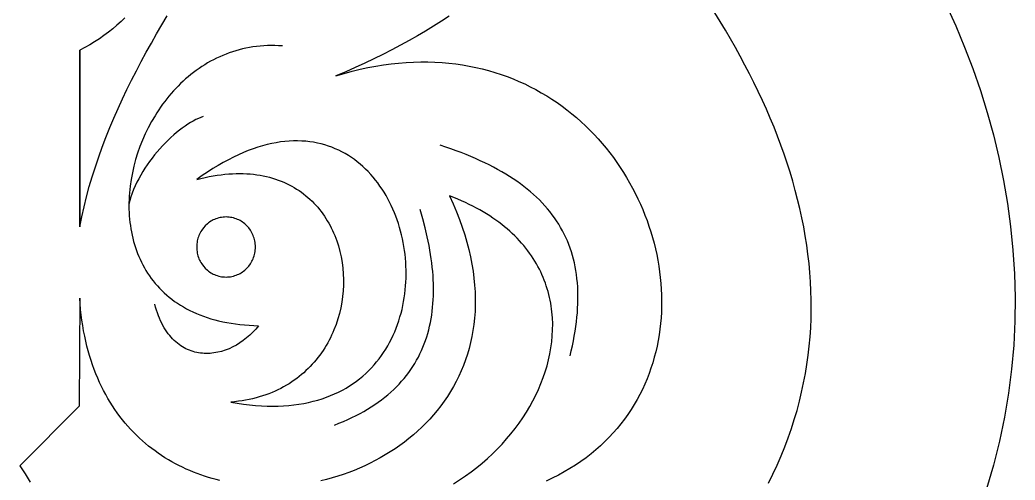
# Model space of a CAD drawing. Extents: x -5 to 96, y -47 to 131.
# Drawn here: x 46.58 to 75.69, y 63.44 to 76.91 of the extents above; entities that cross this region are included whole.
import ezdxf

# ---------------------------------------------------------------- set-up
doc = ezdxf.new("R2010")
doc.units = 0
doc.header["$MEASUREMENT"] = 0
doc.layers.add('LAYER_1', color=18, linetype='CONTINUOUS')

msp = doc.modelspace()

# ---------------------------------------------------------------- linework, layer by layer
at = {"layer": 'LAYER_1'}
for points in [[(73.674, 77.352), (73.951, 76.739), (74.21, 76.117), (74.45, 75.486), (74.671, 74.847), (74.871, 74.201), (75.051, 73.546), (75.21, 72.884), (75.348, 72.215), (75.463, 71.54), (75.555, 70.86), (75.623, 70.174), (75.667, 69.483), (75.686, 68.789), (75.68, 68.091), (75.646, 67.391), (75.585, 66.689), (75.497, 65.986), (75.38, 65.282), (75.234, 64.58), (75.058, 63.88), (74.852, 63.183)], [(49.653, 76.977), (49.538, 76.864), (49.419, 76.755), (49.296, 76.65), (49.169, 76.549), (49.039, 76.453), (48.904, 76.36), (48.766, 76.271), (48.624, 76.187), (48.478, 76.106), (48.329, 76.03), (48.329, 70.851), (48.389, 71.148), (48.456, 71.444), (48.529, 71.738), (48.609, 72.031), (48.695, 72.323), (48.786, 72.613), (48.884, 72.902), (48.987, 73.189), (49.095, 73.474), (49.209, 73.758), (49.327, 74.04), (49.45, 74.321), (49.578, 74.6), (49.709, 74.877), (49.845, 75.153), (49.985, 75.426), (50.128, 75.698), (50.275, 75.968), (50.425, 76.236), (50.577, 76.502), (50.733, 76.766), (50.891, 77.028)], [(49.653, 76.977), (49.538, 76.864), (49.419, 76.755), (49.296, 76.65), (49.169, 76.549), (49.039, 76.453), (48.904, 76.36), (48.766, 76.271), (48.624, 76.187), (48.478, 76.106), (48.329, 76.03), (48.329, 70.851), (48.389, 71.148), (48.456, 71.444), (48.529, 71.738), (48.609, 72.031), (48.695, 72.323), (48.786, 72.613), (48.884, 72.902), (48.987, 73.189), (49.095, 73.474), (49.209, 73.758), (49.327, 74.04), (49.45, 74.321), (49.578, 74.6), (49.709, 74.877), (49.845, 75.153), (49.985, 75.426), (50.128, 75.698), (50.275, 75.968), (50.425, 76.236), (50.577, 76.502), (50.733, 76.766), (50.891, 77.028)], [(59.133, 77.025), (58.908, 76.877), (58.679, 76.731), (58.445, 76.587), (58.205, 76.446), (57.961, 76.306), (57.712, 76.169), (57.458, 76.034), (57.198, 75.902), (56.934, 75.772), (56.664, 75.644), (56.389, 75.519), (56.109, 75.397), (55.824, 75.276), (56.061, 75.346), (56.296, 75.41), (56.528, 75.466), (56.758, 75.515), (56.986, 75.558), (57.212, 75.595), (57.435, 75.625), (57.655, 75.649), (57.873, 75.666), (58.089, 75.678), (58.302, 75.683), (58.512, 75.683), (58.72, 75.676), (58.925, 75.664), (59.128, 75.647), (59.328, 75.624), (59.525, 75.595), (59.72, 75.562), (59.912, 75.523), (60.101, 75.479), (60.287, 75.43), (60.47, 75.376), (60.651, 75.317), (60.828, 75.254), (61.003, 75.186), (61.174, 75.114), (61.343, 75.037), (61.508, 74.956), (61.671, 74.871), (61.83, 74.781), (61.987, 74.688), (62.14, 74.591), (62.29, 74.49), (62.437, 74.385), (62.58, 74.277), (62.721, 74.166), (62.858, 74.051), (62.991, 73.932), (63.122, 73.811), (63.249, 73.687), (63.372, 73.559), (63.492, 73.429), (63.609, 73.296), (63.722, 73.16), (63.831, 73.022), (63.937, 72.881), (64.04, 72.738), (64.139, 72.593), (64.234, 72.445), (64.325, 72.296), (64.413, 72.144), (64.497, 71.991), (64.578, 71.836), (64.654, 71.679), (64.727, 71.521), (64.795, 71.361), (64.86, 71.2), (64.921, 71.038), (64.978, 70.875), (65.032, 70.71), (65.081, 70.545), (65.126, 70.379), (65.167, 70.212), (65.204, 70.044), (65.236, 69.876), (65.265, 69.708), (65.289, 69.539), (65.31, 69.37), (65.326, 69.201), (65.337, 69.031), (65.345, 68.862), (65.348, 68.693), (65.347, 68.525), (65.341, 68.356), (65.331, 68.188), (65.317, 68.021), (65.298, 67.855), (65.274, 67.689), (65.246, 67.524), (65.214, 67.36), (65.176, 67.197), (65.135, 67.036), (65.088, 66.876), (65.037, 66.717), (64.981, 66.559), (64.921, 66.403), (64.855, 66.249), (64.785, 66.097), (64.71, 65.947), (64.63, 65.798), (64.546, 65.652), (64.456, 65.508), (64.361, 65.366), (64.262, 65.226), (64.157, 65.09), (64.048, 64.955), (63.933, 64.824), (63.813, 64.695), (63.688, 64.569), (63.558, 64.446), (63.423, 64.327), (63.283, 64.21), (63.137, 64.097), (62.986, 63.987), (62.83, 63.881), (62.668, 63.778), (62.501, 63.68), (62.329, 63.584), (62.151, 63.493), (61.968, 63.406)], [(59.133, 77.025), (58.908, 76.877), (58.679, 76.731), (58.445, 76.587), (58.205, 76.446), (57.961, 76.306), (57.712, 76.169), (57.458, 76.034), (57.198, 75.902), (56.934, 75.772), (56.664, 75.644), (56.389, 75.519), (56.109, 75.397), (55.824, 75.276), (56.061, 75.346), (56.296, 75.41), (56.528, 75.466), (56.758, 75.515), (56.986, 75.558), (57.212, 75.595), (57.435, 75.625), (57.655, 75.649), (57.873, 75.666), (58.089, 75.678), (58.302, 75.683), (58.512, 75.683), (58.72, 75.676), (58.925, 75.664), (59.128, 75.647), (59.328, 75.624), (59.525, 75.595), (59.72, 75.562), (59.912, 75.523), (60.101, 75.479), (60.287, 75.43), (60.47, 75.376), (60.651, 75.317), (60.828, 75.254), (61.003, 75.186), (61.174, 75.114), (61.343, 75.037), (61.508, 74.956), (61.671, 74.871), (61.83, 74.781), (61.987, 74.688), (62.14, 74.591), (62.29, 74.49), (62.437, 74.385), (62.58, 74.277), (62.721, 74.166), (62.858, 74.051), (62.991, 73.932), (63.122, 73.811), (63.249, 73.687), (63.372, 73.559), (63.492, 73.429), (63.609, 73.296), (63.722, 73.16), (63.831, 73.022), (63.937, 72.881), (64.04, 72.738), (64.139, 72.593), (64.234, 72.445), (64.325, 72.296), (64.413, 72.144), (64.497, 71.991), (64.578, 71.836), (64.654, 71.679), (64.727, 71.521), (64.795, 71.361), (64.86, 71.2), (64.921, 71.038), (64.978, 70.875), (65.032, 70.71), (65.081, 70.545), (65.126, 70.379), (65.167, 70.212), (65.204, 70.044), (65.236, 69.876), (65.265, 69.708), (65.289, 69.539), (65.31, 69.37), (65.326, 69.201), (65.337, 69.031), (65.345, 68.862), (65.348, 68.693), (65.347, 68.525), (65.341, 68.356), (65.331, 68.188), (65.317, 68.021), (65.298, 67.855), (65.274, 67.689), (65.246, 67.524), (65.214, 67.36), (65.176, 67.197), (65.135, 67.036), (65.088, 66.876), (65.037, 66.717), (64.981, 66.559), (64.921, 66.403), (64.855, 66.249), (64.785, 66.097), (64.71, 65.947), (64.63, 65.798), (64.546, 65.652), (64.456, 65.508), (64.361, 65.366), (64.262, 65.226), (64.157, 65.09), (64.048, 64.955), (63.933, 64.824), (63.813, 64.695), (63.688, 64.569), (63.558, 64.446), (63.423, 64.327), (63.283, 64.21), (63.137, 64.097), (62.986, 63.987), (62.83, 63.881), (62.668, 63.778), (62.501, 63.68), (62.329, 63.584), (62.151, 63.493), (61.968, 63.406)], [(68.471, 63.35), (68.602, 63.615), (68.725, 63.881), (68.841, 64.147), (68.949, 64.414), (69.049, 64.681), (69.143, 64.948), (69.229, 65.216), (69.308, 65.483), (69.38, 65.752), (69.444, 66.02), (69.502, 66.288), (69.553, 66.557), (69.598, 66.826), (69.635, 67.095), (69.666, 67.364), (69.69, 67.633), (69.708, 67.902), (69.72, 68.171), (69.725, 68.44), (69.724, 68.709), (69.717, 68.978), (69.704, 69.247), (69.685, 69.516), (69.66, 69.784), (69.629, 70.052), (69.593, 70.321), (69.551, 70.588), (69.503, 70.856), (69.45, 71.123), (69.391, 71.39), (69.327, 71.657), (69.258, 71.923), (69.184, 72.188), (69.105, 72.454), (69.02, 72.719), (68.931, 72.983), (68.837, 73.247), (68.738, 73.51), (68.635, 73.772), (68.527, 74.034), (68.414, 74.296), (68.297, 74.557), (68.176, 74.817), (68.05, 75.076), (67.92, 75.334), (67.786, 75.592), (67.649, 75.849), (67.507, 76.105), (67.361, 76.361), (67.212, 76.615), (67.058, 76.868), (66.902, 77.121)], [(68.471, 63.35), (68.602, 63.615), (68.725, 63.881), (68.841, 64.147), (68.949, 64.414), (69.049, 64.681), (69.143, 64.948), (69.229, 65.216), (69.308, 65.483), (69.38, 65.752), (69.444, 66.02), (69.502, 66.288), (69.553, 66.557), (69.598, 66.826), (69.635, 67.095), (69.666, 67.364), (69.69, 67.633), (69.708, 67.902), (69.72, 68.171), (69.725, 68.44), (69.724, 68.709), (69.717, 68.978), (69.704, 69.247), (69.685, 69.516), (69.66, 69.784), (69.629, 70.052), (69.593, 70.321), (69.551, 70.588), (69.503, 70.856), (69.45, 71.123), (69.391, 71.39), (69.327, 71.657), (69.258, 71.923), (69.184, 72.188), (69.105, 72.454), (69.02, 72.719), (68.931, 72.983), (68.837, 73.247), (68.738, 73.51), (68.635, 73.772), (68.527, 74.034), (68.414, 74.296), (68.297, 74.557), (68.176, 74.817), (68.05, 75.076), (67.92, 75.334), (67.786, 75.592), (67.649, 75.849), (67.507, 76.105), (67.361, 76.361), (67.212, 76.615), (67.058, 76.868), (66.902, 77.121)], [(48.329, 70.87), (48.329, 76.03)], [(54.255, 76.151), (54.144, 76.158), (54.034, 76.162), (53.925, 76.163), (53.817, 76.161), (53.71, 76.156), (53.604, 76.147), (53.499, 76.136), (53.396, 76.122), (53.293, 76.106), (53.192, 76.086), (53.092, 76.064), (52.993, 76.039), (52.895, 76.011), (52.798, 75.981), (52.703, 75.948), (52.608, 75.912), (52.515, 75.875), (52.424, 75.834), (52.333, 75.792), (52.244, 75.747), (52.156, 75.7), (52.069, 75.651), (51.984, 75.599), (51.9, 75.546), (51.818, 75.49), (51.737, 75.433), (51.657, 75.373), (51.579, 75.311), (51.502, 75.248), (51.426, 75.183), (51.352, 75.116), (51.28, 75.048), (51.209, 74.977), (51.139, 74.905), (51.071, 74.832), (51.005, 74.757), (50.94, 74.681), (50.877, 74.603), (50.815, 74.524), (50.755, 74.443), (50.696, 74.361), (50.639, 74.278), (50.584, 74.194), (50.531, 74.109), (50.428, 73.935), (50.333, 73.757), (50.245, 73.576), (50.164, 73.392), (50.09, 73.205), (50.023, 73.016), (49.964, 72.824), (49.912, 72.631), (49.868, 72.437), (49.832, 72.243), (49.804, 72.048), (49.793, 71.95), (49.784, 71.853), (49.777, 71.755), (49.772, 71.658), (49.769, 71.561), (49.769, 71.464), (49.77, 71.368), (49.774, 71.272), (49.779, 71.176), (49.787, 71.081), (49.797, 70.986), (49.81, 70.891), (49.824, 70.798), (49.841, 70.705), (49.86, 70.613), (49.881, 70.521), (49.904, 70.43), (49.93, 70.34), (49.958, 70.251), (49.988, 70.163), (50.021, 70.076), (50.056, 69.99), (50.093, 69.905), (50.133, 69.821), (50.175, 69.738), (50.22, 69.657), (50.267, 69.577), (50.316, 69.498), (50.368, 69.421), (50.422, 69.345), (50.479, 69.27), (50.539, 69.197), (50.6, 69.126), (50.665, 69.056), (50.732, 68.988), (50.801, 68.921), (50.874, 68.857), (50.948, 68.794), (51.026, 68.733), (51.105, 68.674), (51.188, 68.617), (51.273, 68.562), (51.361, 68.509), (51.452, 68.458), (51.545, 68.41), (51.641, 68.363), (51.74, 68.319), (51.842, 68.277), (51.946, 68.238), (52.053, 68.2), (52.163, 68.166), (52.276, 68.134), (52.391, 68.104), (52.51, 68.077), (52.631, 68.053), (52.755, 68.031), (52.882, 68.013), (53.012, 67.996), (53.145, 67.983), (53.281, 67.973), (53.419, 67.966), (53.561, 67.961), (53.48, 67.864), (53.395, 67.771), (53.305, 67.684), (53.211, 67.602), (53.114, 67.527), (53.013, 67.457), (52.91, 67.394), (52.804, 67.338), (52.696, 67.288), (52.587, 67.246), (52.476, 67.21), (52.365, 67.183), (52.253, 67.163), (52.196, 67.156), (52.14, 67.151), (52.084, 67.149), (52.028, 67.148), (51.972, 67.15), (51.917, 67.153), (51.861, 67.159), (51.806, 67.167), (51.752, 67.177), (51.697, 67.19), (51.643, 67.205), (51.59, 67.222), (51.537, 67.242), (51.485, 67.264), (51.433, 67.288), (51.382, 67.315), (51.331, 67.344), (51.282, 67.376), (51.233, 67.411), (51.185, 67.448), (51.138, 67.487), (51.092, 67.53), (51.047, 67.575), (51.003, 67.622), (50.96, 67.673), (50.918, 67.726), (50.878, 67.782), (50.839, 67.84), (50.8, 67.902), (50.764, 67.966), (50.728, 68.034), (50.694, 68.104), (50.662, 68.177), (50.631, 68.253), (50.602, 68.333), (50.574, 68.415), (50.548, 68.5), (50.523, 68.589)], [(51.942, 74.082), (51.872, 74.058), (51.799, 74.028), (51.725, 73.993), (51.648, 73.953), (51.57, 73.908), (51.49, 73.858), (51.41, 73.803), (51.328, 73.745), (51.246, 73.682), (51.163, 73.615), (51.081, 73.544), (50.998, 73.47), (50.916, 73.392), (50.835, 73.312), (50.754, 73.228), (50.675, 73.141), (50.597, 73.052), (50.521, 72.96), (50.446, 72.866), (50.374, 72.77), (50.304, 72.671), (50.237, 72.572), (50.173, 72.471), (50.112, 72.368), (50.054, 72.264), (50.001, 72.16), (49.951, 72.054), (49.905, 71.949), (49.864, 71.842), (49.827, 71.736), (49.795, 71.629), (49.769, 71.523)], [(62.67, 67.081), (62.706, 67.228), (62.738, 67.373), (62.768, 67.517), (62.794, 67.658), (62.818, 67.798), (62.839, 67.936), (62.856, 68.072), (62.871, 68.207), (62.883, 68.339), (62.892, 68.47), (62.899, 68.599), (62.902, 68.727), (62.902, 68.853), (62.899, 68.977), (62.894, 69.099), (62.885, 69.22), (62.873, 69.339), (62.859, 69.457), (62.841, 69.572), (62.82, 69.686), (62.797, 69.799), (62.77, 69.91), (62.741, 70.019), (62.708, 70.127), (62.672, 70.233), (62.634, 70.338), (62.592, 70.441), (62.548, 70.542), (62.5, 70.642), (62.449, 70.74), (62.395, 70.837), (62.338, 70.932), (62.278, 71.026), (62.215, 71.118), (62.149, 71.209), (62.08, 71.299), (62.008, 71.386), (61.933, 71.473), (61.854, 71.558), (61.773, 71.641), (61.688, 71.724), (61.601, 71.804), (61.51, 71.884), (61.416, 71.961), (61.319, 72.038), (61.219, 72.113), (61.116, 72.187), (61.009, 72.259), (60.9, 72.331), (60.787, 72.4), (60.671, 72.469), (60.552, 72.536), (60.43, 72.602), (60.305, 72.666), (60.176, 72.73), (60.044, 72.791), (59.909, 72.852), (59.771, 72.912), (59.63, 72.97), (59.486, 73.027), (59.338, 73.083), (59.187, 73.137), (59.033, 73.191), (58.876, 73.243)], [(62.67, 67.081), (62.706, 67.228), (62.738, 67.373), (62.768, 67.517), (62.794, 67.658), (62.818, 67.798), (62.839, 67.936), (62.856, 68.072), (62.871, 68.207), (62.883, 68.339), (62.892, 68.47), (62.899, 68.599), (62.902, 68.727), (62.902, 68.853), (62.899, 68.977), (62.894, 69.099), (62.885, 69.22), (62.873, 69.339), (62.859, 69.457), (62.841, 69.572), (62.82, 69.686), (62.797, 69.799), (62.77, 69.91), (62.741, 70.019), (62.708, 70.127), (62.672, 70.233), (62.634, 70.338), (62.592, 70.441), (62.548, 70.542), (62.5, 70.642), (62.449, 70.74), (62.395, 70.837), (62.338, 70.932), (62.278, 71.026), (62.215, 71.118), (62.149, 71.209), (62.08, 71.299), (62.008, 71.386), (61.933, 71.473), (61.854, 71.558), (61.773, 71.641), (61.688, 71.724), (61.601, 71.804), (61.51, 71.884), (61.416, 71.961), (61.319, 72.038), (61.219, 72.113), (61.116, 72.187), (61.009, 72.259), (60.9, 72.331), (60.787, 72.4), (60.671, 72.469), (60.552, 72.536), (60.43, 72.602), (60.305, 72.666), (60.176, 72.73), (60.044, 72.791), (59.909, 72.852), (59.771, 72.912), (59.63, 72.97), (59.486, 73.027), (59.338, 73.083), (59.187, 73.137), (59.033, 73.191), (58.876, 73.243)], [(59.264, 63.336), (59.441, 63.447), (59.613, 63.563), (59.78, 63.684), (59.943, 63.809), (60.101, 63.939), (60.254, 64.073), (60.402, 64.211), (60.545, 64.352), (60.683, 64.497), (60.815, 64.645), (60.942, 64.797), (61.063, 64.951), (61.179, 65.108), (61.289, 65.268), (61.393, 65.43), (61.49, 65.594), (61.582, 65.761), (61.667, 65.929), (61.746, 66.098), (61.819, 66.269), (61.885, 66.442), (61.944, 66.615), (61.996, 66.789), (62.042, 66.964), (62.08, 67.139), (62.111, 67.315), (62.135, 67.491), (62.151, 67.666), (62.16, 67.841), (62.162, 68.016), (62.155, 68.19), (62.141, 68.363), (62.131, 68.45), (62.119, 68.536), (62.104, 68.621), (62.088, 68.706), (62.07, 68.791), (62.05, 68.876), (62.027, 68.96), (62.003, 69.044), (61.976, 69.127), (61.948, 69.209), (61.917, 69.292), (61.884, 69.373), (61.849, 69.455), (61.811, 69.535), (61.772, 69.615), (61.73, 69.694), (61.686, 69.773), (61.64, 69.851), (61.592, 69.928), (61.541, 70.005), (61.488, 70.081), (61.433, 70.156), (61.376, 70.23), (61.316, 70.304), (61.254, 70.376), (61.189, 70.448), (61.122, 70.519), (61.053, 70.589), (60.981, 70.658), (60.907, 70.726), (60.831, 70.793), (60.752, 70.859), (60.671, 70.924), (60.587, 70.988), (60.501, 71.051), (60.412, 71.112), (60.321, 71.173), (60.227, 71.233), (60.131, 71.291), (60.032, 71.348), (59.931, 71.404), (59.827, 71.459), (59.72, 71.512), (59.611, 71.564), (59.499, 71.615), (59.385, 71.664), (59.268, 71.712), (59.148, 71.759), (59.253, 71.527), (59.349, 71.298), (59.437, 71.071), (59.517, 70.847), (59.589, 70.625), (59.653, 70.406), (59.709, 70.19), (59.758, 69.977), (59.8, 69.766), (59.833, 69.559), (59.86, 69.354), (59.88, 69.151), (59.893, 68.952), (59.899, 68.756), (59.898, 68.563), (59.891, 68.372), (59.877, 68.185), (59.857, 68), (59.831, 67.819), (59.799, 67.641), (59.76, 67.465), (59.717, 67.293), (59.667, 67.125), (59.612, 66.959), (59.551, 66.796), (59.486, 66.637), (59.415, 66.481), (59.339, 66.329), (59.258, 66.179), (59.173, 66.033), (59.083, 65.891), (58.988, 65.751), (58.89, 65.616), (58.786, 65.483), (58.679, 65.355), (58.568, 65.229), (58.453, 65.108), (58.334, 64.989), (58.212, 64.875), (58.087, 64.764), (57.958, 64.657), (57.825, 64.553), (57.69, 64.453), (57.552, 64.357), (57.411, 64.265), (57.267, 64.177), (57.121, 64.092), (56.973, 64.011), (56.822, 63.934), (56.669, 63.861), (56.514, 63.792), (56.357, 63.727), (56.198, 63.666), (56.038, 63.609), (55.876, 63.556), (55.713, 63.507), (55.549, 63.462), (55.383, 63.421)], [(59.264, 63.336), (59.441, 63.447), (59.613, 63.563), (59.78, 63.684), (59.943, 63.809), (60.101, 63.939), (60.254, 64.073), (60.402, 64.211), (60.545, 64.352), (60.683, 64.497), (60.815, 64.645), (60.942, 64.797), (61.063, 64.951), (61.179, 65.108), (61.289, 65.268), (61.393, 65.43), (61.49, 65.594), (61.582, 65.761), (61.667, 65.929), (61.746, 66.098), (61.819, 66.269), (61.885, 66.442), (61.944, 66.615), (61.996, 66.789), (62.042, 66.964), (62.08, 67.139), (62.111, 67.315), (62.135, 67.491), (62.151, 67.666), (62.16, 67.841), (62.162, 68.016), (62.155, 68.19), (62.141, 68.363), (62.131, 68.45), (62.119, 68.536), (62.104, 68.621), (62.088, 68.706), (62.07, 68.791), (62.05, 68.876), (62.027, 68.96), (62.003, 69.044), (61.976, 69.127), (61.948, 69.209), (61.917, 69.292), (61.884, 69.373), (61.849, 69.455), (61.811, 69.535), (61.772, 69.615), (61.73, 69.694), (61.686, 69.773), (61.64, 69.851), (61.592, 69.928), (61.541, 70.005), (61.488, 70.081), (61.433, 70.156), (61.376, 70.23), (61.316, 70.304), (61.254, 70.376), (61.189, 70.448), (61.122, 70.519), (61.053, 70.589), (60.981, 70.658), (60.907, 70.726), (60.831, 70.793), (60.752, 70.859), (60.671, 70.924), (60.587, 70.988), (60.501, 71.051), (60.412, 71.112), (60.321, 71.173), (60.227, 71.233), (60.131, 71.291), (60.032, 71.348), (59.931, 71.404), (59.827, 71.459), (59.72, 71.512), (59.611, 71.564), (59.499, 71.615), (59.385, 71.664), (59.268, 71.712), (59.148, 71.759), (59.253, 71.527), (59.349, 71.298), (59.437, 71.071), (59.517, 70.847), (59.589, 70.625), (59.653, 70.406), (59.709, 70.19), (59.758, 69.977), (59.8, 69.766), (59.833, 69.559), (59.86, 69.354), (59.88, 69.151), (59.893, 68.952), (59.899, 68.756), (59.898, 68.563), (59.891, 68.372), (59.877, 68.185), (59.857, 68), (59.831, 67.819), (59.799, 67.641), (59.76, 67.465), (59.717, 67.293), (59.667, 67.125), (59.612, 66.959), (59.551, 66.796), (59.486, 66.637), (59.415, 66.481), (59.339, 66.329), (59.258, 66.179), (59.173, 66.033), (59.083, 65.891), (58.988, 65.751), (58.89, 65.616), (58.786, 65.483), (58.679, 65.355), (58.568, 65.229), (58.453, 65.108), (58.334, 64.989), (58.212, 64.875), (58.087, 64.764), (57.958, 64.657), (57.825, 64.553), (57.69, 64.453), (57.552, 64.357), (57.411, 64.265), (57.267, 64.177), (57.121, 64.092), (56.973, 64.011), (56.822, 63.934), (56.669, 63.861), (56.514, 63.792), (56.357, 63.727), (56.198, 63.666), (56.038, 63.609), (55.876, 63.556), (55.713, 63.507), (55.549, 63.462), (55.383, 63.421)], [(55.776, 65.052), (55.91, 65.104), (56.04, 65.158), (56.167, 65.214), (56.291, 65.271), (56.411, 65.33), (56.527, 65.391), (56.64, 65.453), (56.75, 65.518), (56.857, 65.584), (56.96, 65.651), (57.06, 65.72), (57.157, 65.791), (57.25, 65.864), (57.341, 65.938), (57.428, 66.014), (57.512, 66.091), (57.592, 66.17), (57.67, 66.251), (57.745, 66.333), (57.816, 66.416), (57.885, 66.501), (57.95, 66.588), (58.013, 66.676), (58.072, 66.765), (58.129, 66.856), (58.182, 66.948), (58.233, 67.042), (58.281, 67.137), (58.326, 67.234), (58.368, 67.332), (58.407, 67.431), (58.444, 67.531), (58.478, 67.633), (58.509, 67.736), (58.537, 67.841), (58.563, 67.947), (58.586, 68.054), (58.606, 68.162), (58.624, 68.271), (58.639, 68.382), (58.651, 68.494), (58.661, 68.607), (58.669, 68.721), (58.674, 68.836), (58.676, 68.953), (58.677, 69.07), (58.674, 69.189), (58.669, 69.309), (58.662, 69.43), (58.653, 69.551), (58.641, 69.674), (58.627, 69.798), (58.61, 69.923), (58.592, 70.049), (58.571, 70.176), (58.548, 70.304), (58.495, 70.562), (58.433, 70.825), (58.364, 71.09), (58.286, 71.359)], [(55.776, 65.052), (55.91, 65.104), (56.04, 65.158), (56.167, 65.214), (56.291, 65.271), (56.411, 65.33), (56.527, 65.391), (56.64, 65.453), (56.75, 65.518), (56.857, 65.584), (56.96, 65.651), (57.06, 65.72), (57.157, 65.791), (57.25, 65.864), (57.341, 65.938), (57.428, 66.014), (57.512, 66.091), (57.592, 66.17), (57.67, 66.251), (57.745, 66.333), (57.816, 66.416), (57.885, 66.501), (57.95, 66.588), (58.013, 66.676), (58.072, 66.765), (58.129, 66.856), (58.182, 66.948), (58.233, 67.042), (58.281, 67.137), (58.326, 67.234), (58.368, 67.332), (58.407, 67.431), (58.444, 67.531), (58.478, 67.633), (58.509, 67.736), (58.537, 67.841), (58.563, 67.947), (58.586, 68.054), (58.606, 68.162), (58.624, 68.271), (58.639, 68.382), (58.651, 68.494), (58.661, 68.607), (58.669, 68.721), (58.674, 68.836), (58.676, 68.953), (58.677, 69.07), (58.674, 69.189), (58.669, 69.309), (58.662, 69.43), (58.653, 69.551), (58.641, 69.674), (58.627, 69.798), (58.61, 69.923), (58.592, 70.049), (58.571, 70.176), (58.548, 70.304), (58.495, 70.562), (58.433, 70.825), (58.364, 71.09), (58.286, 71.359)], [(52.43, 63.427), (52.317, 63.455), (52.205, 63.486), (52.093, 63.519), (51.982, 63.555), (51.872, 63.592), (51.762, 63.632), (51.654, 63.674), (51.546, 63.719), (51.44, 63.766), (51.334, 63.815), (51.23, 63.867), (51.126, 63.92), (51.024, 63.977), (50.923, 64.035), (50.823, 64.097), (50.724, 64.16), (50.627, 64.226), (50.531, 64.294), (50.437, 64.365), (50.344, 64.438), (50.252, 64.514), (50.162, 64.592), (50.074, 64.672), (49.987, 64.755), (49.902, 64.84), (49.819, 64.928), (49.737, 65.019), (49.657, 65.112), (49.579, 65.207), (49.503, 65.305), (49.429, 65.406), (49.357, 65.509), (49.287, 65.614), (49.219, 65.722), (49.153, 65.833), (49.089, 65.947), (49.027, 66.062), (48.968, 66.181), (48.91, 66.302), (48.856, 66.426), (48.803, 66.552), (48.753, 66.681), (48.705, 66.813), (48.66, 66.947), (48.618, 67.084), (48.578, 67.224), (48.54, 67.366), (48.506, 67.511), (48.474, 67.659), (48.444, 67.81), (48.418, 67.963), (48.394, 68.119), (48.373, 68.277), (48.356, 68.439), (48.341, 68.603), (48.329, 68.77), (48.316, 65.605), (46.58, 63.86), (46.732, 63.623), (46.882, 63.38)], [(52.43, 63.427), (52.317, 63.455), (52.205, 63.486), (52.093, 63.519), (51.982, 63.555), (51.872, 63.592), (51.762, 63.632), (51.654, 63.674), (51.546, 63.719), (51.44, 63.766), (51.334, 63.815), (51.23, 63.867), (51.126, 63.92), (51.024, 63.977), (50.923, 64.035), (50.823, 64.097), (50.724, 64.16), (50.627, 64.226), (50.531, 64.294), (50.437, 64.365), (50.344, 64.438), (50.252, 64.514), (50.162, 64.592), (50.074, 64.672), (49.987, 64.755), (49.902, 64.84), (49.819, 64.928), (49.737, 65.019), (49.657, 65.112), (49.579, 65.207), (49.503, 65.305), (49.429, 65.406), (49.357, 65.509), (49.287, 65.614), (49.219, 65.722), (49.153, 65.833), (49.089, 65.947), (49.027, 66.062), (48.968, 66.181), (48.91, 66.302), (48.856, 66.426), (48.803, 66.552), (48.753, 66.681), (48.705, 66.813), (48.66, 66.947), (48.618, 67.084), (48.578, 67.224), (48.54, 67.366), (48.506, 67.511), (48.474, 67.659), (48.444, 67.81), (48.418, 67.963), (48.394, 68.119), (48.373, 68.277), (48.356, 68.439), (48.341, 68.603), (48.329, 68.77), (48.316, 65.605), (46.58, 63.86), (46.732, 63.623), (46.882, 63.38)]]:
    msp.add_lwpolyline(points, dxfattribs=at)
for points in [[(52.749, 65.726), (52.936, 65.694), (53.118, 65.667), (53.297, 65.645), (53.472, 65.628), (53.644, 65.616), (53.812, 65.609), (53.976, 65.607), (54.137, 65.609), (54.293, 65.616), (54.447, 65.627), (54.596, 65.643), (54.742, 65.663), (54.885, 65.687), (55.024, 65.715), (55.159, 65.747), (55.291, 65.783), (55.42, 65.823), (55.545, 65.866), (55.666, 65.914), (55.784, 65.964), (55.899, 66.018), (56.01, 66.076), (56.118, 66.136), (56.222, 66.2), (56.323, 66.267), (56.421, 66.337), (56.515, 66.41), (56.606, 66.485), (56.694, 66.564), (56.779, 66.644), (56.86, 66.728), (56.938, 66.813), (57.012, 66.901), (57.084, 66.992), (57.152, 67.084), (57.217, 67.179), (57.279, 67.275), (57.338, 67.373), (57.393, 67.473), (57.446, 67.575), (57.495, 67.679), (57.542, 67.783), (57.585, 67.89), (57.625, 67.997), (57.662, 68.106), (57.696, 68.216), (57.727, 68.327), (57.755, 68.438), (57.78, 68.551), (57.802, 68.665), (57.822, 68.779), (57.838, 68.893), (57.851, 69.008), (57.862, 69.124), (57.869, 69.24), (57.874, 69.356), (57.876, 69.472), (57.875, 69.588), (57.871, 69.704), (57.865, 69.82), (57.855, 69.936), (57.843, 70.051), (57.828, 70.166), (57.811, 70.28), (57.79, 70.393), (57.767, 70.506), (57.742, 70.618), (57.713, 70.73), (57.682, 70.84), (57.649, 70.949), (57.613, 71.057), (57.574, 71.163), (57.532, 71.269), (57.488, 71.372), (57.442, 71.475), (57.393, 71.575), (57.341, 71.674), (57.287, 71.771), (57.23, 71.866), (57.171, 71.959), (57.11, 72.05), (57.046, 72.139), (56.979, 72.225), (56.911, 72.309), (56.84, 72.391), (56.766, 72.47), (56.69, 72.546), (56.612, 72.62), (56.531, 72.691), (56.448, 72.758), (56.363, 72.823), (56.276, 72.885), (56.186, 72.943), (56.094, 72.998), (56, 73.05), (55.904, 73.098), (55.805, 73.143), (55.705, 73.184), (55.602, 73.221), (55.497, 73.254), (55.39, 73.283), (55.28, 73.309), (55.169, 73.33), (55.055, 73.347), (54.94, 73.359), (54.822, 73.367), (54.703, 73.371), (54.581, 73.37), (54.458, 73.364), (54.332, 73.354), (54.205, 73.339), (54.075, 73.318), (53.944, 73.293), (53.811, 73.262), (53.675, 73.227), (53.538, 73.185), (53.399, 73.139), (53.258, 73.087), (53.116, 73.029), (52.971, 72.966), (52.825, 72.896), (52.677, 72.821), (52.527, 72.74), (52.376, 72.653), (52.222, 72.559), (52.067, 72.46), (51.911, 72.354), (51.752, 72.241), (51.876, 72.272), (51.997, 72.3), (52.116, 72.325), (52.234, 72.347), (52.35, 72.366), (52.465, 72.381), (52.577, 72.394), (52.688, 72.403), (52.797, 72.41), (52.904, 72.414), (53.009, 72.415), (53.113, 72.413), (53.215, 72.409), (53.315, 72.402), (53.413, 72.392), (53.51, 72.379), (53.605, 72.364), (53.698, 72.347), (53.789, 72.327), (53.878, 72.305), (53.966, 72.28), (54.052, 72.253), (54.136, 72.224), (54.218, 72.193), (54.298, 72.159), (54.377, 72.124), (54.454, 72.086), (54.529, 72.046), (54.602, 72.004), (54.673, 71.961), (54.743, 71.915), (54.811, 71.868), (54.877, 71.818), (54.941, 71.767), (55.004, 71.715), (55.064, 71.66), (55.123, 71.604), (55.18, 71.547), (55.235, 71.487), (55.289, 71.427), (55.34, 71.365), (55.39, 71.301), (55.438, 71.237), (55.484, 71.171), (55.528, 71.103), (55.571, 71.035), (55.612, 70.965), (55.651, 70.895), (55.688, 70.823), (55.723, 70.75), (55.756, 70.676), (55.788, 70.601), (55.817, 70.526), (55.845, 70.449), (55.896, 70.294), (55.939, 70.136), (55.974, 69.976), (56.003, 69.814), (56.024, 69.649), (56.037, 69.484), (56.043, 69.318), (56.042, 69.151), (56.034, 68.984), (56.018, 68.817), (55.994, 68.651), (55.963, 68.485), (55.925, 68.321), (55.879, 68.159), (55.826, 67.998), (55.765, 67.84), (55.732, 67.762), (55.697, 67.685), (55.66, 67.608), (55.622, 67.533), (55.581, 67.458), (55.539, 67.384), (55.494, 67.311), (55.448, 67.239), (55.4, 67.168), (55.35, 67.098), (55.298, 67.03), (55.244, 66.962), (55.189, 66.896), (55.131, 66.831), (55.072, 66.768), (55.01, 66.706), (54.947, 66.645), (54.882, 66.586), (54.815, 66.528), (54.746, 66.472), (54.675, 66.417), (54.603, 66.364), (54.528, 66.313), (54.452, 66.264), (54.373, 66.216), (54.293, 66.17), (54.211, 66.127), (54.127, 66.085), (54.041, 66.045), (53.953, 66.007), (53.863, 65.971), (53.771, 65.937), (53.678, 65.905), (53.582, 65.876), (53.485, 65.849), (53.386, 65.824), (53.284, 65.802), (53.181, 65.781), (53.076, 65.764), (52.969, 65.749), (52.86, 65.736)], [(52.749, 65.726), (52.936, 65.694), (53.118, 65.667), (53.297, 65.645), (53.472, 65.628), (53.644, 65.616), (53.812, 65.609), (53.976, 65.607), (54.137, 65.609), (54.293, 65.616), (54.447, 65.627), (54.596, 65.643), (54.742, 65.663), (54.885, 65.687), (55.024, 65.715), (55.159, 65.747), (55.291, 65.783), (55.42, 65.823), (55.545, 65.866), (55.666, 65.914), (55.784, 65.964), (55.899, 66.018), (56.01, 66.076), (56.118, 66.136), (56.222, 66.2), (56.323, 66.267), (56.421, 66.337), (56.515, 66.41), (56.606, 66.485), (56.694, 66.564), (56.779, 66.644), (56.86, 66.728), (56.938, 66.813), (57.012, 66.901), (57.084, 66.992), (57.152, 67.084), (57.217, 67.179), (57.279, 67.275), (57.338, 67.373), (57.393, 67.473), (57.446, 67.575), (57.495, 67.679), (57.542, 67.783), (57.585, 67.89), (57.625, 67.997), (57.662, 68.106), (57.696, 68.216), (57.727, 68.327), (57.755, 68.438), (57.78, 68.551), (57.802, 68.665), (57.822, 68.779), (57.838, 68.893), (57.851, 69.008), (57.862, 69.124), (57.869, 69.24), (57.874, 69.356), (57.876, 69.472), (57.875, 69.588), (57.871, 69.704), (57.865, 69.82), (57.855, 69.936), (57.843, 70.051), (57.828, 70.166), (57.811, 70.28), (57.79, 70.393), (57.767, 70.506), (57.742, 70.618), (57.713, 70.73), (57.682, 70.84), (57.649, 70.949), (57.613, 71.057), (57.574, 71.163), (57.532, 71.269), (57.488, 71.372), (57.442, 71.475), (57.393, 71.575), (57.341, 71.674), (57.287, 71.771), (57.23, 71.866), (57.171, 71.959), (57.11, 72.05), (57.046, 72.139), (56.979, 72.225), (56.911, 72.309), (56.84, 72.391), (56.766, 72.47), (56.69, 72.546), (56.612, 72.62), (56.531, 72.691), (56.448, 72.758), (56.363, 72.823), (56.276, 72.885), (56.186, 72.943), (56.094, 72.998), (56, 73.05), (55.904, 73.098), (55.805, 73.143), (55.705, 73.184), (55.602, 73.221), (55.497, 73.254), (55.39, 73.283), (55.28, 73.309), (55.169, 73.33), (55.055, 73.347), (54.94, 73.359), (54.822, 73.367), (54.703, 73.371), (54.581, 73.37), (54.458, 73.364), (54.332, 73.354), (54.205, 73.339), (54.075, 73.318), (53.944, 73.293), (53.811, 73.262), (53.675, 73.227), (53.538, 73.185), (53.399, 73.139), (53.258, 73.087), (53.116, 73.029), (52.971, 72.966), (52.825, 72.896), (52.677, 72.821), (52.527, 72.74), (52.376, 72.653), (52.222, 72.559), (52.067, 72.46), (51.911, 72.354), (51.752, 72.241), (51.876, 72.272), (51.997, 72.3), (52.116, 72.325), (52.234, 72.347), (52.35, 72.366), (52.465, 72.381), (52.577, 72.394), (52.688, 72.403), (52.797, 72.41), (52.904, 72.414), (53.009, 72.415), (53.113, 72.413), (53.215, 72.409), (53.315, 72.402), (53.413, 72.392), (53.51, 72.379), (53.605, 72.364), (53.698, 72.347), (53.789, 72.327), (53.878, 72.305), (53.966, 72.28), (54.052, 72.253), (54.136, 72.224), (54.218, 72.193), (54.298, 72.159), (54.377, 72.124), (54.454, 72.086), (54.529, 72.046), (54.602, 72.004), (54.673, 71.961), (54.743, 71.915), (54.811, 71.868), (54.877, 71.818), (54.941, 71.767), (55.004, 71.715), (55.064, 71.66), (55.123, 71.604), (55.18, 71.547), (55.235, 71.487), (55.289, 71.427), (55.34, 71.365), (55.39, 71.301), (55.438, 71.237), (55.484, 71.171), (55.528, 71.103), (55.571, 71.035), (55.612, 70.965), (55.651, 70.895), (55.688, 70.823), (55.723, 70.75), (55.756, 70.676), (55.788, 70.601), (55.817, 70.526), (55.845, 70.449), (55.896, 70.294), (55.939, 70.136), (55.974, 69.976), (56.003, 69.814), (56.024, 69.649), (56.037, 69.484), (56.043, 69.318), (56.042, 69.151), (56.034, 68.984), (56.018, 68.817), (55.994, 68.651), (55.963, 68.485), (55.925, 68.321), (55.879, 68.159), (55.826, 67.998), (55.765, 67.84), (55.732, 67.762), (55.697, 67.685), (55.66, 67.608), (55.622, 67.533), (55.581, 67.458), (55.539, 67.384), (55.494, 67.311), (55.448, 67.239), (55.4, 67.168), (55.35, 67.098), (55.298, 67.03), (55.244, 66.962), (55.189, 66.896), (55.131, 66.831), (55.072, 66.768), (55.01, 66.706), (54.947, 66.645), (54.882, 66.586), (54.815, 66.528), (54.746, 66.472), (54.675, 66.417), (54.603, 66.364), (54.528, 66.313), (54.452, 66.264), (54.373, 66.216), (54.293, 66.17), (54.211, 66.127), (54.127, 66.085), (54.041, 66.045), (53.953, 66.007), (53.863, 65.971), (53.771, 65.937), (53.678, 65.905), (53.582, 65.876), (53.485, 65.849), (53.386, 65.824), (53.284, 65.802), (53.181, 65.781), (53.076, 65.764), (52.969, 65.749), (52.86, 65.736)], [(53.467, 70.264), (53.466, 70.31), (53.462, 70.354), (53.457, 70.398), (53.449, 70.441), (53.44, 70.484), (53.428, 70.526), (53.415, 70.566), (53.399, 70.606), (53.382, 70.645), (53.363, 70.683), (53.343, 70.72), (53.32, 70.755), (53.271, 70.823), (53.215, 70.885), (53.154, 70.942), (53.122, 70.968), (53.088, 70.993), (53.053, 71.016), (53.018, 71.037), (52.98, 71.056), (52.942, 71.074), (52.903, 71.089), (52.864, 71.103), (52.823, 71.115), (52.781, 71.125), (52.739, 71.133), (52.696, 71.138), (52.652, 71.142), (52.608, 71.143), (52.564, 71.142), (52.521, 71.138), (52.478, 71.133), (52.435, 71.125), (52.394, 71.115), (52.353, 71.103), (52.313, 71.089), (52.274, 71.074), (52.236, 71.056), (52.199, 71.037), (52.163, 71.016), (52.128, 70.993), (52.095, 70.968), (52.062, 70.942), (52.001, 70.885), (51.946, 70.823), (51.896, 70.755), (51.874, 70.72), (51.853, 70.683), (51.834, 70.645), (51.817, 70.606), (51.802, 70.566), (51.788, 70.526), (51.777, 70.484), (51.767, 70.441), (51.76, 70.398), (51.754, 70.354), (51.751, 70.31), (51.75, 70.264), (51.751, 70.219), (51.754, 70.175), (51.76, 70.131), (51.767, 70.087), (51.777, 70.045), (51.788, 70.003), (51.802, 69.962), (51.817, 69.923), (51.834, 69.884), (51.853, 69.846), (51.874, 69.809), (51.896, 69.773), (51.946, 69.706), (52.001, 69.643), (52.062, 69.587), (52.095, 69.561), (52.128, 69.536), (52.163, 69.513), (52.199, 69.492), (52.236, 69.473), (52.274, 69.455), (52.313, 69.439), (52.353, 69.426), (52.394, 69.414), (52.435, 69.404), (52.478, 69.396), (52.521, 69.391), (52.564, 69.387), (52.608, 69.386), (52.652, 69.387), (52.696, 69.391), (52.739, 69.396), (52.781, 69.404), (52.823, 69.414), (52.864, 69.426), (52.903, 69.439), (52.942, 69.455), (52.98, 69.473), (53.018, 69.492), (53.053, 69.513), (53.088, 69.536), (53.122, 69.561), (53.154, 69.587), (53.215, 69.643), (53.271, 69.706), (53.32, 69.773), (53.343, 69.809), (53.363, 69.846), (53.382, 69.884), (53.399, 69.923), (53.415, 69.962), (53.428, 70.003), (53.44, 70.045), (53.449, 70.087), (53.457, 70.131), (53.462, 70.175), (53.466, 70.219)], [(53.467, 70.264), (53.466, 70.31), (53.462, 70.354), (53.457, 70.398), (53.449, 70.441), (53.44, 70.484), (53.428, 70.526), (53.415, 70.566), (53.399, 70.606), (53.382, 70.645), (53.363, 70.683), (53.343, 70.72), (53.32, 70.755), (53.271, 70.823), (53.215, 70.885), (53.154, 70.942), (53.122, 70.968), (53.088, 70.993), (53.053, 71.016), (53.018, 71.037), (52.98, 71.056), (52.942, 71.074), (52.903, 71.089), (52.864, 71.103), (52.823, 71.115), (52.781, 71.125), (52.739, 71.133), (52.696, 71.138), (52.652, 71.142), (52.608, 71.143), (52.564, 71.142), (52.521, 71.138), (52.478, 71.133), (52.435, 71.125), (52.394, 71.115), (52.353, 71.103), (52.313, 71.089), (52.274, 71.074), (52.236, 71.056), (52.199, 71.037), (52.163, 71.016), (52.128, 70.993), (52.095, 70.968), (52.062, 70.942), (52.001, 70.885), (51.946, 70.823), (51.896, 70.755), (51.874, 70.72), (51.853, 70.683), (51.834, 70.645), (51.817, 70.606), (51.802, 70.566), (51.788, 70.526), (51.777, 70.484), (51.767, 70.441), (51.76, 70.398), (51.754, 70.354), (51.751, 70.31), (51.75, 70.264), (51.751, 70.219), (51.754, 70.175), (51.76, 70.131), (51.767, 70.087), (51.777, 70.045), (51.788, 70.003), (51.802, 69.962), (51.817, 69.923), (51.834, 69.884), (51.853, 69.846), (51.874, 69.809), (51.896, 69.773), (51.946, 69.706), (52.001, 69.643), (52.062, 69.587), (52.095, 69.561), (52.128, 69.536), (52.163, 69.513), (52.199, 69.492), (52.236, 69.473), (52.274, 69.455), (52.313, 69.439), (52.353, 69.426), (52.394, 69.414), (52.435, 69.404), (52.478, 69.396), (52.521, 69.391), (52.564, 69.387), (52.608, 69.386), (52.652, 69.387), (52.696, 69.391), (52.739, 69.396), (52.781, 69.404), (52.823, 69.414), (52.864, 69.426), (52.903, 69.439), (52.942, 69.455), (52.98, 69.473), (53.018, 69.492), (53.053, 69.513), (53.088, 69.536), (53.122, 69.561), (53.154, 69.587), (53.215, 69.643), (53.271, 69.706), (53.32, 69.773), (53.343, 69.809), (53.363, 69.846), (53.382, 69.884), (53.399, 69.923), (53.415, 69.962), (53.428, 70.003), (53.44, 70.045), (53.449, 70.087), (53.457, 70.131), (53.462, 70.175), (53.466, 70.219)], [(53.467, 70.264), (53.466, 70.31), (53.462, 70.354), (53.457, 70.398), (53.449, 70.441), (53.44, 70.484), (53.428, 70.526), (53.415, 70.566), (53.399, 70.606), (53.382, 70.645), (53.363, 70.683), (53.343, 70.72), (53.32, 70.755), (53.271, 70.823), (53.215, 70.885), (53.154, 70.942), (53.122, 70.968), (53.088, 70.993), (53.053, 71.016), (53.018, 71.037), (52.98, 71.056), (52.942, 71.074), (52.903, 71.089), (52.864, 71.103), (52.823, 71.115), (52.781, 71.125), (52.739, 71.133), (52.696, 71.138), (52.652, 71.142), (52.608, 71.143), (52.564, 71.142), (52.521, 71.138), (52.478, 71.133), (52.435, 71.125), (52.394, 71.115), (52.353, 71.103), (52.313, 71.089), (52.274, 71.074), (52.236, 71.056), (52.199, 71.037), (52.163, 71.016), (52.128, 70.993), (52.095, 70.968), (52.062, 70.942), (52.001, 70.885), (51.946, 70.823), (51.896, 70.755), (51.874, 70.72), (51.853, 70.683), (51.834, 70.645), (51.817, 70.606), (51.802, 70.566), (51.788, 70.526), (51.777, 70.484), (51.767, 70.441), (51.76, 70.398), (51.754, 70.354), (51.751, 70.31), (51.75, 70.264), (51.751, 70.219), (51.754, 70.175), (51.76, 70.131), (51.767, 70.087), (51.777, 70.045), (51.788, 70.003), (51.802, 69.962), (51.817, 69.923), (51.834, 69.884), (51.853, 69.846), (51.874, 69.809), (51.896, 69.773), (51.946, 69.706), (52.001, 69.643), (52.062, 69.587), (52.095, 69.561), (52.128, 69.536), (52.163, 69.513), (52.199, 69.492), (52.236, 69.473), (52.274, 69.455), (52.313, 69.439), (52.353, 69.426), (52.394, 69.414), (52.435, 69.404), (52.478, 69.396), (52.521, 69.391), (52.564, 69.387), (52.608, 69.386), (52.652, 69.387), (52.696, 69.391), (52.739, 69.396), (52.781, 69.404), (52.823, 69.414), (52.864, 69.426), (52.903, 69.439), (52.942, 69.455), (52.98, 69.473), (53.018, 69.492), (53.053, 69.513), (53.088, 69.536), (53.122, 69.561), (53.154, 69.587), (53.215, 69.643), (53.271, 69.706), (53.32, 69.773), (53.343, 69.809), (53.363, 69.846), (53.382, 69.884), (53.399, 69.923), (53.415, 69.962), (53.428, 70.003), (53.44, 70.045), (53.449, 70.087), (53.457, 70.131), (53.462, 70.175), (53.466, 70.219)]]:
    msp.add_lwpolyline(points, close=True, dxfattribs=at)

doc.saveas('drawing.dxf')
